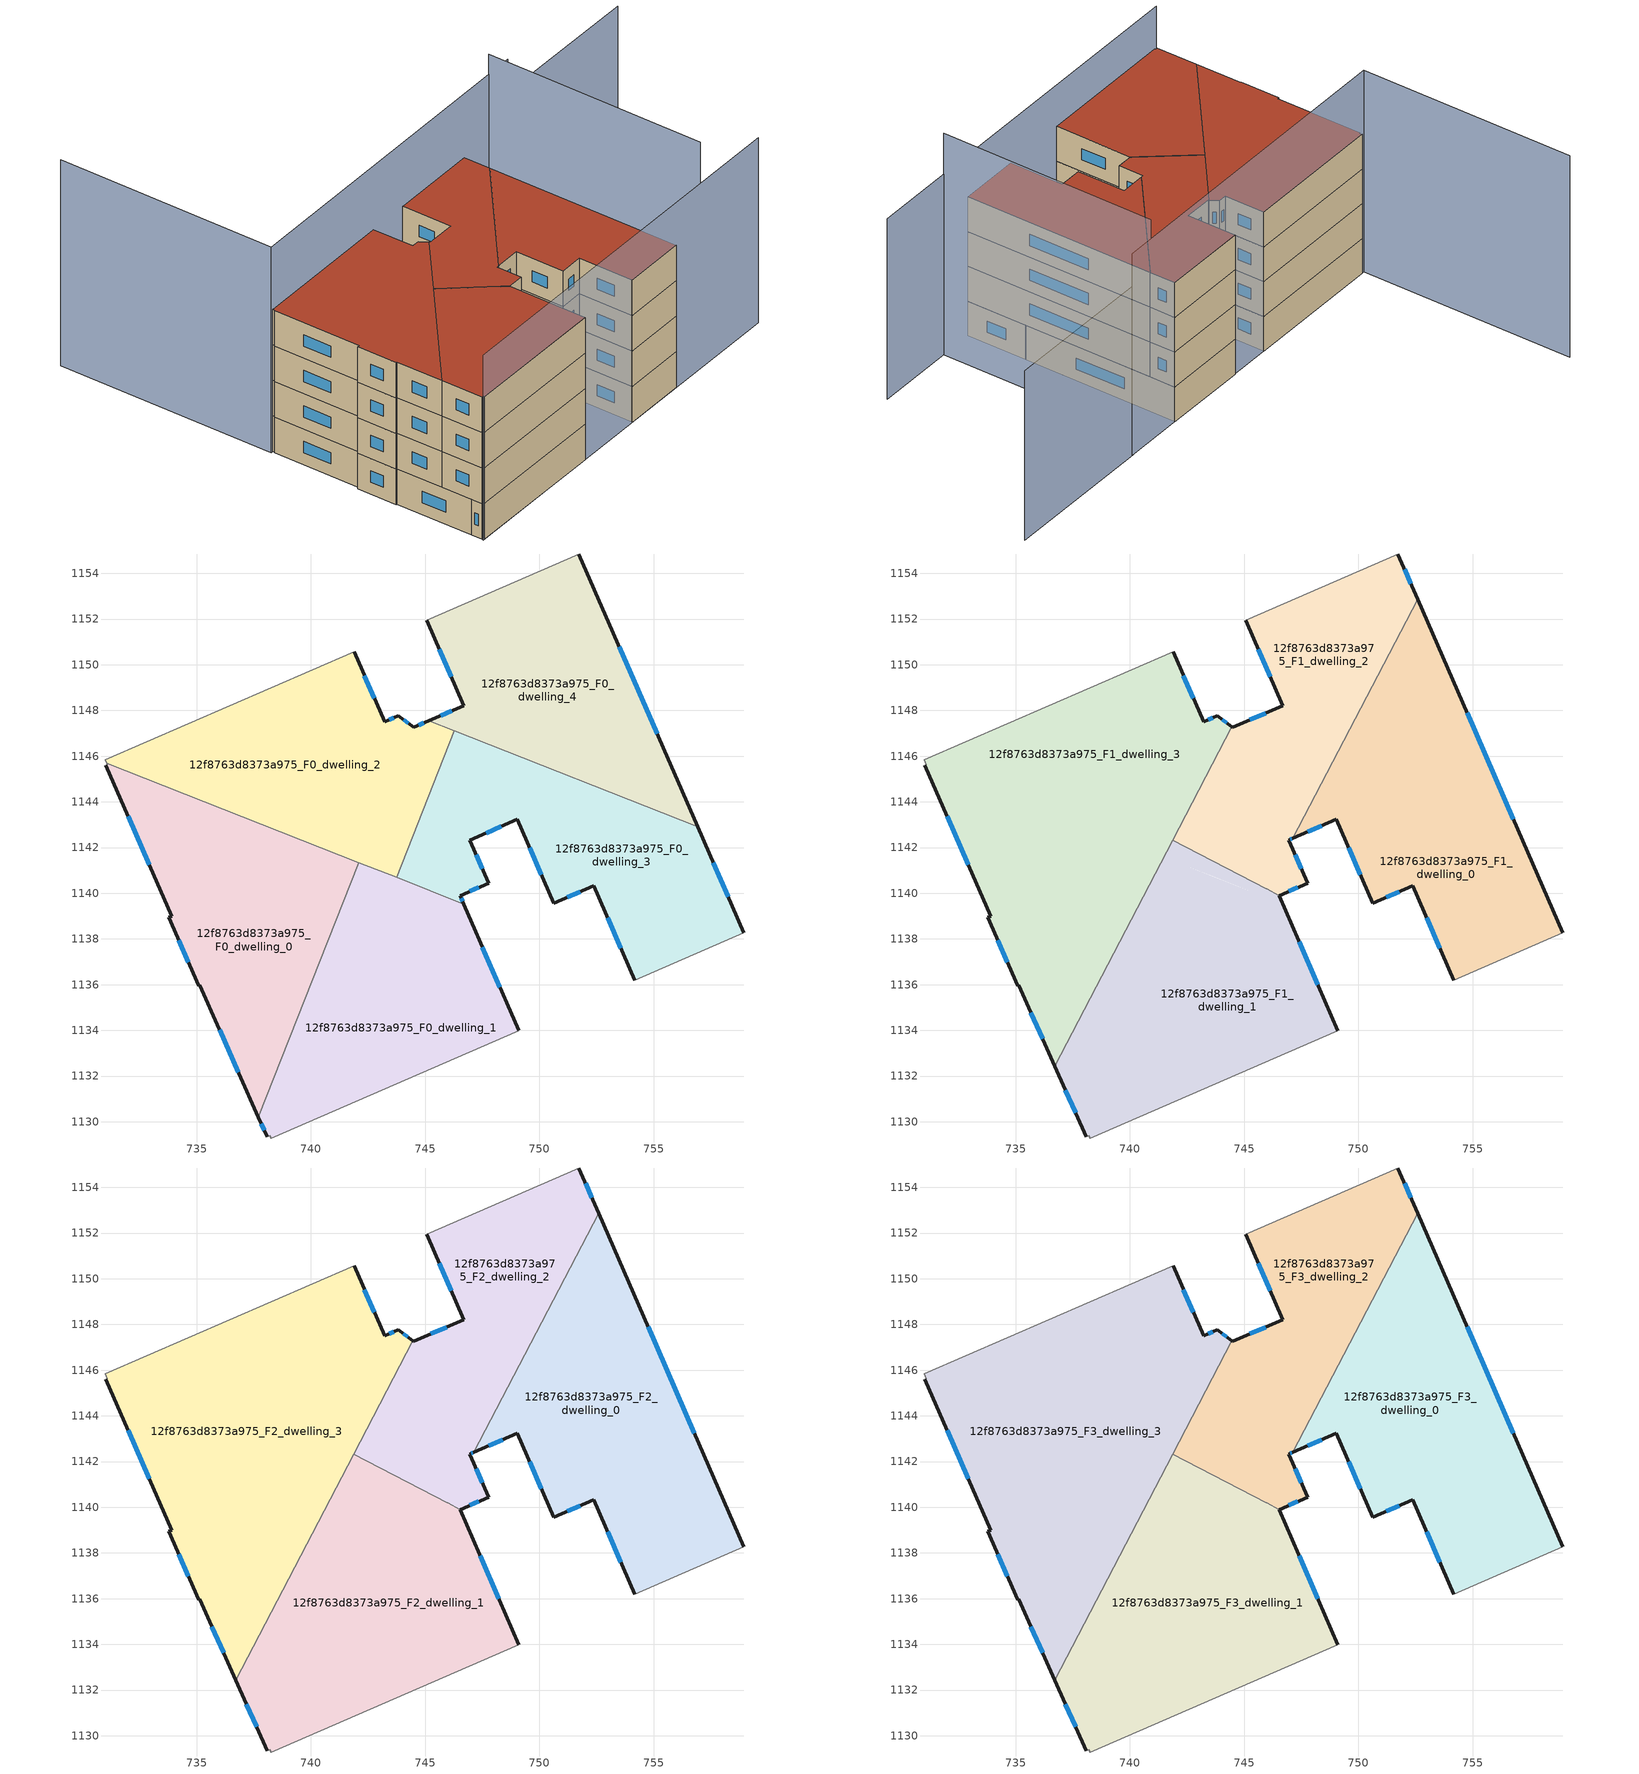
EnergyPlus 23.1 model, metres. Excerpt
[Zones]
12f8763d8373a975_F0_dwelling_0
 floor ground (EU_floor_Construction): 742.09,1141.34 737.7,1130.2 735.13,1135.98 735.08,1135.96 733.77,1138.96 733.91,1139 731.02,1145.61 731.08,1145.63 731.06,1145.69 z0
 wall outside (EU_wall_Construction): 731.02,1145.61 733.91,1139 733.77,1138.96 735.08,1135.96 735.13,1135.98 737.7,1130.2 z0:3
 wall adiabatic (EU_wall_Construction): 731.06,1145.69 731.08,1145.63 731.02,1145.61 z0:3
 wall to 12f8763d8373a975_F0_dwelling_1 (EU_wall_Construction): 737.7,1130.2 742.09,1141.34 z0:3
 wall to 12f8763d8373a975_F0_dwelling_2 (EU_wall_Construction): 742.09,1141.34 731.06,1145.69 z0:3
 window (EU_Window_Construction): 734.22,1137.94 734.63,1136.98 / 732.01,1143.36 732.93,1141.25 / 736.01,1134.02 736.83,1132.17 z1.02:1.98
12f8763d8373a975_F0_dwelling_1
 floor ground (EU_floor_Construction): 746.69,1139.53 749.09,1134 749.09,1133.98 738.27,1129.29 738.2,1129.38 738.08,1129.34 737.7,1130.2 742.09,1141.34 z0
 wall outside (EU_wall_Construction): 737.7,1130.2 738.08,1129.34 / 749.09,1134 746.69,1139.53 z0:3
 wall adiabatic (EU_wall_Construction): 738.08,1129.34 738.2,1129.38 738.27,1129.29 749.09,1133.98 749.09,1134 z0:3
 wall to 12f8763d8373a975_F0_dwelling_3 (EU_wall_Construction): 746.69,1139.53 743.74,1140.69 z0:3
 wall to 12f8763d8373a975_F0_dwelling_2 (EU_wall_Construction): 743.74,1140.69 742.09,1141.34 z0:3
 window (EU_Window_Construction): 737.83,1129.91 737.95,1129.64 / 748.27,1135.88 747.51,1137.65 z1.02:1.98
12f8763d8373a975_F0_dwelling_2
 floor ground (EU_floor_Construction): 745.16,1147.55 746.28,1147.11 743.74,1140.69 731.06,1145.69 730.99,1145.84 741.89,1150.57 743.22,1147.5 743.82,1147.76 744.49,1147.26 z0
 wall outside (EU_wall_Construction): 745.16,1147.55 744.49,1147.26 743.82,1147.76 743.22,1147.5 741.89,1150.57 z0:3
 wall adiabatic (EU_wall_Construction): 741.89,1150.57 730.99,1145.84 731.06,1145.69 z0:3
 wall to 12f8763d8373a975_F0_dwelling_3 (EU_wall_Construction): 743.74,1140.69 746.28,1147.11 z0:3
 wall to 12f8763d8373a975_F0_dwelling_4 (EU_wall_Construction): 746.28,1147.11 745.16,1147.55 z0:3
 window (EU_Window_Construction): 742.77,1148.54 742.34,1149.52 / 743.62,1147.67 743.42,1147.59 / 744.27,1147.43 744.05,1147.59 / 744.94,1147.45 744.72,1147.36 z1.02:1.98
12f8763d8373a975_F0_dwelling_3
 floor ground (EU_floor_Construction): 756.92,1142.92 758.95,1138.26 754.17,1136.19 752.37,1140.33 750.63,1139.57 749.03,1143.23 746.96,1142.33 747.77,1140.44 746.53,1139.9 746.69,1139.53 743.74,1140.69 746.28,1147.11 z0
 wall outside (EU_wall_Construction): 746.69,1139.53 746.53,1139.9 747.77,1140.44 746.96,1142.33 749.03,1143.23 750.63,1139.57 752.37,1140.33 754.17,1136.19 / 758.95,1138.26 756.92,1142.92 z0:3
 wall adiabatic (EU_wall_Construction): 754.17,1136.19 758.95,1138.26 z0:3
 wall to 12f8763d8373a975_F0_dwelling_4 (EU_wall_Construction): 756.92,1142.92 746.28,1147.11 z0:3
 window (EU_Window_Construction): 747.66,1142.63 748.33,1142.92 / 747.49,1141.08 747.23,1141.68 / 746.95,1140.08 747.35,1140.26 / 746.64,1139.65 746.59,1139.77 / 758.26,1139.85 757.61,1141.33 / 752.99,1138.92 753.56,1137.6 / 751.22,1139.83 751.78,1140.07 / 749.57,1141.99 750.08,1140.82 z1.02:1.98
12f8763d8373a975_F0_dwelling_4
 floor ground (EU_floor_Construction): 751.73,1154.85 756.92,1142.92 745.16,1147.55 746.69,1148.21 745.06,1151.95 z0
 wall outside (EU_wall_Construction): 756.92,1142.92 751.73,1154.85 / 745.06,1151.95 746.69,1148.21 745.16,1147.55 z0:3
 wall adiabatic (EU_wall_Construction): 751.73,1154.85 745.06,1151.95 z0:3
 window (EU_Window_Construction): 755.16,1146.98 753.5,1150.79 / 746.17,1147.99 745.68,1147.78 / 745.61,1150.68 746.13,1149.48 z1.02:1.98
12f8763d8373a975_F1_dwelling_0
 floor to 12f8763d8373a975_F0_dwelling_3 (EU_floor_Construction): 756.92,1142.92 758.95,1138.26 754.17,1136.19 752.37,1140.33 750.63,1139.57 749.03,1143.23 747.13,1142.4 749.02,1146.03 z3
 floor to 12f8763d8373a975_F0_dwelling_4 (EU_floor_Construction): 752.59,1152.88 756.92,1142.92 749.02,1146.03 z3
 wall outside (EU_wall_Construction): 747.13,1142.4 749.03,1143.23 750.63,1139.57 752.37,1140.33 754.17,1136.19 / 758.95,1138.26 752.59,1152.88 z3:6
 wall adiabatic (EU_wall_Construction): 754.17,1136.19 758.95,1138.26 z3:6
 wall to 12f8763d8373a975_F1_dwelling_2 (EU_wall_Construction): 752.59,1152.88 747.13,1142.4 z3:6
 window (EU_Window_Construction): 749.57,1141.99 750.08,1140.82 / 747.78,1142.68 748.39,1142.95 / 756.78,1143.24 754.75,1147.9 / 752.99,1138.92 753.56,1137.6 / 751.22,1139.83 751.78,1140.07 z4.02:4.98
12f8763d8373a975_F1_dwelling_1
 floor to 12f8763d8373a975_F0_dwelling_0 (EU_floor_Construction): 742.09,1141.34 737.7,1130.2 736.71,1132.43 741.48,1141.58 z3
 floor to 12f8763d8373a975_F0_dwelling_1 (EU_floor_Construction): 742.09,1141.34 738.14,1129.5 737.7,1130.2 z3; 746.69,1139.53 749.09,1134 749.09,1133.98 738.27,1129.29 738.2,1129.38 738.14,1129.5 742.09,1141.34 z3; 737.7,1130.2 738.14,1129.5 738.08,1129.34 z3
 floor to 12f8763d8373a975_F0_dwelling_3 (EU_floor_Construction): 746.53,1139.89 746.69,1139.53 743.74,1140.69 745.98,1140.19 z3; 745.97,1140.19 743.74,1140.69 743.96,1141.24 z3
 floor to 12f8763d8373a975_F0_dwelling_2 (EU_floor_Construction): 743.96,1141.24 743.74,1140.69 741.48,1141.58 741.87,1142.33 z3
 wall outside (EU_wall_Construction): 749.09,1133.98 746.53,1139.89 / 736.71,1132.43 738.08,1129.34 z3:6
 wall adiabatic (EU_wall_Construction): 738.08,1129.34 738.2,1129.38 738.27,1129.29 749.09,1133.98 z3:6
 wall to 12f8763d8373a975_F1_dwelling_3 (EU_wall_Construction): 741.87,1142.33 736.71,1132.43 z3:6
 wall to 12f8763d8373a975_F1_dwelling_2 (EU_wall_Construction): 745.97,1140.19 741.87,1142.33 / 746.53,1139.9 745.98,1140.19 z3:6
 window (EU_Window_Construction): 748.22,1135.99 747.4,1137.88 / 737.18,1131.38 737.62,1130.39 z4.02:4.98
12f8763d8373a975_F1_dwelling_2
 floor to 12f8763d8373a975_F0_dwelling_3 (EU_floor_Construction): 749.02,1146.03 747.13,1142.4 746.96,1142.33 747.77,1140.44 746.53,1139.9 743.96,1141.24 746.28,1147.11 z3
 floor to 12f8763d8373a975_F0_dwelling_4 (EU_floor_Construction): 751.73,1154.85 752.59,1152.88 749.02,1146.03 745.16,1147.55 746.69,1148.21 745.06,1151.95 z3
 floor to 12f8763d8373a975_F0_dwelling_2 (EU_floor_Construction): 746.28,1147.11 743.96,1141.24 741.87,1142.33 744.45,1147.29 744.49,1147.26 745.16,1147.55 z3
 wall outside (EU_wall_Construction): 745.06,1151.95 746.69,1148.21 744.49,1147.26 744.45,1147.29 / 752.59,1152.88 751.73,1154.85 / 746.53,1139.9 747.77,1140.44 746.96,1142.33 747.13,1142.4 z3:6
 wall adiabatic (EU_wall_Construction): 751.73,1154.85 745.06,1151.95 z3:6
 wall to 12f8763d8373a975_F1_dwelling_3 (EU_wall_Construction): 744.45,1147.29 741.87,1142.33 z3:6
 window (EU_Window_Construction): 745.94,1147.89 745.24,1147.58 / 745.61,1150.68 746.13,1149.48 / 752.3,1153.55 752.02,1154.18 / 747.02,1142.35 747.07,1142.38 / 747.49,1141.08 747.23,1141.68 / 746.95,1140.08 747.35,1140.26 z4.02:4.98
12f8763d8373a975_F1_dwelling_3
 floor to 12f8763d8373a975_F0_dwelling_0 (EU_floor_Construction): 741.48,1141.58 736.71,1132.43 735.13,1135.98 735.08,1135.96 733.77,1138.96 733.91,1139 731.02,1145.61 731.08,1145.63 731.06,1145.69 z3
 floor to 12f8763d8373a975_F0_dwelling_2 (EU_floor_Construction): 741.89,1150.57 743.22,1147.5 743.82,1147.76 744.45,1147.29 741.48,1141.58 731.06,1145.69 730.99,1145.84 z3
 wall outside (EU_wall_Construction): 731.02,1145.61 733.91,1139 733.77,1138.96 735.08,1135.96 735.13,1135.98 736.71,1132.43 / 744.45,1147.29 743.82,1147.76 743.22,1147.5 741.89,1150.57 z3:6
 wall adiabatic (EU_wall_Construction): 741.89,1150.57 730.99,1145.84 731.08,1145.63 731.02,1145.61 z3:6
 window (EU_Window_Construction): 732.01,1143.36 732.93,1141.25 / 742.77,1148.54 742.34,1149.52 / 743.62,1147.67 743.42,1147.59 / 744.24,1147.45 744.04,1147.6 / 735.67,1134.77 736.17,1133.64 / 734.22,1137.94 734.63,1136.98 z4.02:4.98
12f8763d8373a975_F2_dwelling_0
 floor to 12f8763d8373a975_F1_dwelling_0 (EU_floor_Construction): 752.59,1152.88 758.95,1138.26 754.17,1136.19 752.37,1140.33 750.63,1139.57 749.03,1143.23 747.13,1142.4 z6
 wall outside (EU_wall_Construction): 747.13,1142.4 749.03,1143.23 750.63,1139.57 752.37,1140.33 754.17,1136.19 / 758.95,1138.26 752.59,1152.88 z6:9
 wall adiabatic (EU_wall_Construction): 754.17,1136.19 758.95,1138.26 z6:9
 wall to 12f8763d8373a975_F2_dwelling_2 (EU_wall_Construction): 752.59,1152.88 747.13,1142.4 z6:9
 window (EU_Window_Construction): 749.57,1141.99 750.08,1140.82 / 747.78,1142.68 748.39,1142.95 / 756.78,1143.24 754.75,1147.9 / 752.99,1138.92 753.56,1137.6 / 751.22,1139.83 751.78,1140.07 z7.02:7.98
12f8763d8373a975_F2_dwelling_1
 floor to 12f8763d8373a975_F1_dwelling_1 (EU_floor_Construction): 746.53,1139.9 749.09,1133.98 738.27,1129.29 738.2,1129.38 738.08,1129.34 736.71,1132.43 741.87,1142.33 z6
 wall outside (EU_wall_Construction): 749.09,1133.98 746.53,1139.89 / 736.71,1132.43 738.08,1129.34 z6:9
 wall adiabatic (EU_wall_Construction): 738.08,1129.34 738.2,1129.38 738.27,1129.29 749.09,1133.98 z6:9
 wall to 12f8763d8373a975_F2_dwelling_3 (EU_wall_Construction): 741.87,1142.33 736.71,1132.43 z6:9
 wall to 12f8763d8373a975_F2_dwelling_2 (EU_wall_Construction): 745.97,1140.19 741.87,1142.33 / 746.53,1139.9 745.98,1140.19 z6:9
 window (EU_Window_Construction): 748.22,1135.99 747.4,1137.88 / 737.18,1131.38 737.62,1130.39 z7.02:7.98
12f8763d8373a975_F2_dwelling_2
 floor to 12f8763d8373a975_F1_dwelling_2 (EU_floor_Construction): 751.73,1154.85 752.59,1152.88 747.13,1142.4 746.96,1142.33 747.77,1140.44 746.53,1139.9 741.87,1142.33 744.45,1147.29 744.49,1147.26 746.69,1148.21 745.06,1151.95 z6
 wall outside (EU_wall_Construction): 745.06,1151.95 746.69,1148.21 744.49,1147.26 744.45,1147.29 / 752.59,1152.88 751.73,1154.85 / 746.53,1139.9 747.77,1140.44 746.96,1142.33 747.13,1142.4 z6:9
 wall adiabatic (EU_wall_Construction): 751.73,1154.85 745.06,1151.95 z6:9
 wall to 12f8763d8373a975_F2_dwelling_3 (EU_wall_Construction): 744.45,1147.29 741.87,1142.33 z6:9
 window (EU_Window_Construction): 745.94,1147.89 745.24,1147.58 / 745.61,1150.68 746.13,1149.48 / 752.3,1153.55 752.02,1154.18 / 747.02,1142.35 747.07,1142.38 / 747.49,1141.08 747.23,1141.68 / 746.95,1140.08 747.35,1140.26 z7.02:7.98
12f8763d8373a975_F2_dwelling_3
 floor to 12f8763d8373a975_F1_dwelling_3 (EU_floor_Construction): 741.89,1150.57 743.22,1147.5 743.82,1147.76 744.45,1147.29 736.71,1132.43 735.13,1135.98 735.08,1135.96 733.77,1138.96 733.91,1139 731.02,1145.61 731.08,1145.63 730.99,1145.84 z6
 wall outside (EU_wall_Construction): 731.02,1145.61 733.91,1139 733.77,1138.96 735.08,1135.96 735.13,1135.98 736.71,1132.43 / 744.45,1147.29 743.82,1147.76 743.22,1147.5 741.89,1150.57 z6:9
 wall adiabatic (EU_wall_Construction): 741.89,1150.57 730.99,1145.84 731.08,1145.63 731.02,1145.61 z6:9
 window (EU_Window_Construction): 732.01,1143.36 732.93,1141.25 / 742.77,1148.54 742.34,1149.52 / 743.62,1147.67 743.42,1147.59 / 744.24,1147.45 744.04,1147.6 / 735.67,1134.77 736.17,1133.64 / 734.22,1137.94 734.63,1136.98 z7.02:7.98
12f8763d8373a975_F3_dwelling_0
 floor to 12f8763d8373a975_F2_dwelling_0 (EU_floor_Construction): 752.59,1152.88 758.95,1138.26 754.17,1136.19 752.37,1140.33 750.63,1139.57 749.03,1143.23 747.13,1142.4 z9
 wall outside (EU_wall_Construction): 747.13,1142.4 749.03,1143.23 750.63,1139.57 752.37,1140.33 754.17,1136.19 / 758.95,1138.26 752.59,1152.88 z9:12
 wall adiabatic (EU_wall_Construction): 754.17,1136.19 758.95,1138.26 z9:12
 wall to 12f8763d8373a975_F3_dwelling_2 (EU_wall_Construction): 752.59,1152.88 747.13,1142.4 z9:12
 window (EU_Window_Construction): 749.57,1141.99 750.08,1140.82 / 747.78,1142.68 748.39,1142.95 / 756.78,1143.24 754.75,1147.9 / 752.99,1138.92 753.56,1137.6 / 751.22,1139.83 751.78,1140.07 z10.02:10.98
 roof outside (EU_roof_Construction): 758.95,1138.26 752.59,1152.88 747.13,1142.4 749.03,1143.23 750.63,1139.57 752.37,1140.33 754.17,1136.19 z12
12f8763d8373a975_F3_dwelling_1
 floor to 12f8763d8373a975_F2_dwelling_1 (EU_floor_Construction): 746.53,1139.9 749.09,1133.98 738.27,1129.29 738.2,1129.38 738.08,1129.34 736.71,1132.43 741.87,1142.33 z9
 wall outside (EU_wall_Construction): 749.09,1133.98 746.53,1139.89 / 736.71,1132.43 738.08,1129.34 z9:12
 wall adiabatic (EU_wall_Construction): 738.08,1129.34 738.2,1129.38 738.27,1129.29 749.09,1133.98 z9:12
 wall to 12f8763d8373a975_F3_dwelling_3 (EU_wall_Construction): 741.87,1142.33 736.71,1132.43 z9:12
 wall to 12f8763d8373a975_F3_dwelling_2 (EU_wall_Construction): 745.97,1140.19 741.87,1142.33 / 746.53,1139.9 745.98,1140.19 z9:12
 window (EU_Window_Construction): 748.22,1135.99 747.4,1137.88 / 737.18,1131.38 737.62,1130.39 z10.02:10.98
 roof outside (EU_roof_Construction): 749.09,1133.98 746.53,1139.89 745.98,1140.19 741.87,1142.33 736.71,1132.43 738.08,1129.34 738.2,1129.38 738.27,1129.29 z12
12f8763d8373a975_F3_dwelling_2
 floor to 12f8763d8373a975_F2_dwelling_2 (EU_floor_Construction): 751.73,1154.85 752.59,1152.88 747.13,1142.4 746.96,1142.33 747.77,1140.44 746.53,1139.9 741.87,1142.33 744.45,1147.29 744.49,1147.26 746.69,1148.21 745.06,1151.95 z9
 wall outside (EU_wall_Construction): 745.06,1151.95 746.69,1148.21 744.49,1147.26 744.45,1147.29 / 752.59,1152.88 751.73,1154.85 / 746.53,1139.9 747.77,1140.44 746.96,1142.33 747.13,1142.4 z9:12
 wall adiabatic (EU_wall_Construction): 751.73,1154.85 745.06,1151.95 z9:12
 wall to 12f8763d8373a975_F3_dwelling_3 (EU_wall_Construction): 744.45,1147.29 741.87,1142.33 z9:12
 window (EU_Window_Construction): 745.94,1147.89 745.24,1147.58 / 745.61,1150.68 746.13,1149.48 / 752.3,1153.55 752.02,1154.18 / 747.02,1142.35 747.07,1142.38 / 747.49,1141.08 747.23,1141.68 / 746.95,1140.08 747.35,1140.26 z10.02:10.98
 roof outside (EU_roof_Construction): 747.77,1140.44 746.96,1142.33 747.13,1142.4 752.59,1152.88 751.73,1154.85 745.06,1151.95 746.69,1148.21 744.49,1147.26 744.45,1147.29 741.87,1142.33 746.53,1139.9 z12
12f8763d8373a975_F3_dwelling_3
 floor to 12f8763d8373a975_F2_dwelling_3 (EU_floor_Construction): 741.89,1150.57 743.22,1147.5 743.82,1147.76 744.45,1147.29 736.71,1132.43 735.13,1135.98 735.08,1135.96 733.77,1138.96 733.91,1139 731.02,1145.61 731.08,1145.63 730.99,1145.84 z9
 wall outside (EU_wall_Construction): 731.02,1145.61 733.91,1139 733.77,1138.96 735.08,1135.96 735.13,1135.98 736.71,1132.43 / 744.45,1147.29 743.82,1147.76 743.22,1147.5 741.89,1150.57 z9:12
 wall adiabatic (EU_wall_Construction): 741.89,1150.57 730.99,1145.84 731.08,1145.63 731.02,1145.61 z9:12
 window (EU_Window_Construction): 732.01,1143.36 732.93,1141.25 / 742.77,1148.54 742.34,1149.52 / 743.62,1147.67 743.42,1147.59 / 744.24,1147.45 744.04,1147.6 / 735.67,1134.77 736.17,1133.64 / 734.22,1137.94 734.63,1136.98 z10.02:10.98
 roof outside (EU_roof_Construction): 736.71,1132.43 744.45,1147.29 743.82,1147.76 743.22,1147.5 741.89,1150.57 730.99,1145.84 731.08,1145.63 731.02,1145.61 733.91,1139 733.77,1138.96 735.08,1135.96 735.13,1135.98 z12
shading: 738.1,1129.22 767.82,1142.11 z0:15.6; 761.57,1139.4 754.36,1156 z0:19.1; 756.41,1156.88 730.8,1145.74 / 730.8,1145.74 723.63,1162.22 z0:17.4; 768.29,1161.98 756.32,1156.85 z0:14.6
[Building]
EU S2 Campaign: North Axis=0; Terrain=City; Solar Distribution=FullExterior
[Site:Location]
Vienna: Latitude=48; Longitude=16.5; Time Zone=1; Elevation=183
[SizingPeriod:WeatherFileDays]
AnnualSizingPeriod: Begin Month=1; Begin Day of Month=1; End Month=12; End Day of Month=31; Day of Week for Start Day=Monday; Use Weather File Daylight Saving Period=No; Use Weather File Rain and Snow Indicators=No
[MATERIAL]
EU_InternalMass_Material: Roughness=MediumRough; Thickness=0.1; Conductivity=1; Density=1800; Specific Heat=900; Thermal Absorptance=0.9; Solar Absorptance=0.7; Visible Absorptance=0.7
[MATERIAL:NOMASS] Roughness=MediumRough; Thermal Absorptance=0.9; Solar Absorptance=0.7; Visible Absorptance=0.7
Name | Thermal Resistance
EU_wall_NoMass | 0.942466
EU_roof_NoMass | 0.551687
EU_floor_NoMass | 0.66527
[WINDOWMATERIAL:SIMPLEGLAZINGSYSTEM]
EU_Window_SimpleGlazing: UFactor=2.03367; Solar Heat Gain Coefficient=0.65; Visible Transmittance=0.65
[CONSTRUCTION]
EU_wall_Construction: EU_wall_NoMass
EU_roof_Construction: EU_roof_NoMass
EU_floor_Construction: EU_floor_NoMass
EU_Window_Construction: EU_Window_SimpleGlazing
EU_InternalMass_Construction: EU_InternalMass_Material
[ZONE] Type=1; Multiplier=1; Ceiling Height=autocalculate; Floor Area=autocalculate; Part of Total Floor Area=Yes
Name | Volume
12f8763d8373a975_F0_dwelling_0 | 216.141
12f8763d8373a975_F1_dwelling_0 | 257.883
12f8763d8373a975_F2_dwelling_0; 12f8763d8373a975_F3_dwelling_0 | 257.896
12f8763d8373a975_F0_dwelling_1 | 216.147
12f8763d8373a975_F1_dwelling_1 | 266.579
12f8763d8373a975_F2_dwelling_1; 12f8763d8373a975_F3_dwelling_1 | 266.615
12f8763d8373a975_F0_dwelling_2 | 220.384
12f8763d8373a975_F1_dwelling_2 | 204.614
12f8763d8373a975_F2_dwelling_2; 12f8763d8373a975_F3_dwelling_2 | 204.619
12f8763d8373a975_F0_dwelling_3 | 220.394
12f8763d8373a975_F1_dwelling_3 | 352.572
12f8763d8373a975_F2_dwelling_3; 12f8763d8373a975_F3_dwelling_3 | 352.578
12f8763d8373a975_F0_dwelling_4 | 208.628
[INTERNALMASS] Construction=EU_InternalMass_Construction
Name | Zone or ZoneList | Surface Area
12f8763d8373a975_F0_dwelling_0_EU_InternalMass | 12f8763d8373a975_F0_dwelling_0 | 72.0476
12f8763d8373a975_F0_dwelling_1_EU_InternalMass | 12f8763d8373a975_F0_dwelling_1 | 72.049
12f8763d8373a975_F0_dwelling_2_EU_InternalMass | 12f8763d8373a975_F0_dwelling_2 | 73.4647
12f8763d8373a975_F0_dwelling_3_EU_InternalMass | 12f8763d8373a975_F0_dwelling_3 | 73.4652
12f8763d8373a975_F0_dwelling_4_EU_InternalMass | 12f8763d8373a975_F0_dwelling_4 | 69.5426
12f8763d8373a975_F1_dwelling_0_EU_InternalMass | 12f8763d8373a975_F1_dwelling_0 | 85.965
12f8763d8373a975_F1_dwelling_1_EU_InternalMass | 12f8763d8373a975_F1_dwelling_1 | 88.8705
12f8763d8373a975_F1_dwelling_2_EU_InternalMass | 12f8763d8373a975_F1_dwelling_2 | 68.209
12f8763d8373a975_F1_dwelling_3_EU_InternalMass | 12f8763d8373a975_F1_dwelling_3 | 117.526
12f8763d8373a975_F2_dwelling_0_EU_InternalMass | 12f8763d8373a975_F2_dwelling_0 | 85.965
12f8763d8373a975_F2_dwelling_1_EU_InternalMass | 12f8763d8373a975_F2_dwelling_1 | 88.8705
12f8763d8373a975_F2_dwelling_2_EU_InternalMass | 12f8763d8373a975_F2_dwelling_2 | 68.209
12f8763d8373a975_F2_dwelling_3_EU_InternalMass | 12f8763d8373a975_F2_dwelling_3 | 117.526
12f8763d8373a975_F3_dwelling_0_EU_InternalMass | 12f8763d8373a975_F3_dwelling_0 | 85.965
12f8763d8373a975_F3_dwelling_1_EU_InternalMass | 12f8763d8373a975_F3_dwelling_1 | 88.8705
12f8763d8373a975_F3_dwelling_2_EU_InternalMass | 12f8763d8373a975_F3_dwelling_2 | 68.209
12f8763d8373a975_F3_dwelling_3_EU_InternalMass | 12f8763d8373a975_F3_dwelling_3 | 117.526
[OTHEREQUIPMENT] Fuel Type=Electricity; Design Level Calculation Method=Watts/Area; Power per Zone Floor Area=1; Fraction Latent=0; Fraction Radiant=0; Fraction Lost=0; Carbon Dioxide Generation Rate=0; EndUse Subcategory=EU_Step8_InternalGains
Name | Zone or ZoneList or Space or SpaceList | Schedule
EU_Step8_InternalGain_12f8763d8373a975_F0_dwelling_0_f000 | 12f8763d8373a975_F0_dwelling_0 | EU_Step8_GainSchedule_12f8763d8373a975_F0_dwelling_0_f000
EU_Step8_InternalGain_12f8763d8373a975_F0_dwelling_1_f000 | 12f8763d8373a975_F0_dwelling_1 | EU_Step8_GainSchedule_12f8763d8373a975_F0_dwelling_1_f000
EU_Step8_InternalGain_12f8763d8373a975_F0_dwelling_2_f000 | 12f8763d8373a975_F0_dwelling_2 | EU_Step8_GainSchedule_12f8763d8373a975_F0_dwelling_2_f000
EU_Step8_InternalGain_12f8763d8373a975_F0_dwelling_3_f000 | 12f8763d8373a975_F0_dwelling_3 | EU_Step8_GainSchedule_12f8763d8373a975_F0_dwelling_3_f000
EU_Step8_InternalGain_12f8763d8373a975_F0_dwelling_4_f000 | 12f8763d8373a975_F0_dwelling_4 | EU_Step8_GainSchedule_12f8763d8373a975_F0_dwelling_4_f000
EU_Step8_InternalGain_12f8763d8373a975_F1_dwelling_0_f000 | 12f8763d8373a975_F1_dwelling_0 | EU_Step8_GainSchedule_12f8763d8373a975_F1_dwelling_0_f000
EU_Step8_InternalGain_12f8763d8373a975_F1_dwelling_1_f000 | 12f8763d8373a975_F1_dwelling_1 | EU_Step8_GainSchedule_12f8763d8373a975_F1_dwelling_1_f000
EU_Step8_InternalGain_12f8763d8373a975_F1_dwelling_2_f000 | 12f8763d8373a975_F1_dwelling_2 | EU_Step8_GainSchedule_12f8763d8373a975_F1_dwelling_2_f000
EU_Step8_InternalGain_12f8763d8373a975_F1_dwelling_3_f000 | 12f8763d8373a975_F1_dwelling_3 | EU_Step8_GainSchedule_12f8763d8373a975_F1_dwelling_3_f000
EU_Step8_InternalGain_12f8763d8373a975_F2_dwelling_0_f000 | 12f8763d8373a975_F2_dwelling_0 | EU_Step8_GainSchedule_12f8763d8373a975_F2_dwelling_0_f000
EU_Step8_InternalGain_12f8763d8373a975_F2_dwelling_1_f000 | 12f8763d8373a975_F2_dwelling_1 | EU_Step8_GainSchedule_12f8763d8373a975_F2_dwelling_1_f000
EU_Step8_InternalGain_12f8763d8373a975_F2_dwelling_2_f000 | 12f8763d8373a975_F2_dwelling_2 | EU_Step8_GainSchedule_12f8763d8373a975_F2_dwelling_2_f000
EU_Step8_InternalGain_12f8763d8373a975_F2_dwelling_3_f000 | 12f8763d8373a975_F2_dwelling_3 | EU_Step8_GainSchedule_12f8763d8373a975_F2_dwelling_3_f000
EU_Step8_InternalGain_12f8763d8373a975_F3_dwelling_0_f000 | 12f8763d8373a975_F3_dwelling_0 | EU_Step8_GainSchedule_12f8763d8373a975_F3_dwelling_0_f000
EU_Step8_InternalGain_12f8763d8373a975_F3_dwelling_1_f000 | 12f8763d8373a975_F3_dwelling_1 | EU_Step8_GainSchedule_12f8763d8373a975_F3_dwelling_1_f000
EU_Step8_InternalGain_12f8763d8373a975_F3_dwelling_2_f000 | 12f8763d8373a975_F3_dwelling_2 | EU_Step8_GainSchedule_12f8763d8373a975_F3_dwelling_2_f000
EU_Step8_InternalGain_12f8763d8373a975_F3_dwelling_3_f000 | 12f8763d8373a975_F3_dwelling_3 | EU_Step8_GainSchedule_12f8763d8373a975_F3_dwelling_3_f000
[ZONEVENTILATION:DESIGNFLOWRATE] Schedule=EU_AlwaysOn; Design Flow Rate Calculation Method=AirChanges/Hour; Air Changes per Hour=0.530523; Ventilation Type=Natural; Fan Pressure Rise=0; Fan Total Efficiency=1; Constant Term Coefficient=1; Temperature Term Coefficient=0; Velocity Term Coefficient=0; Velocity Squared Term Coefficient=0; Minimum Indoor Temperature=-100; Maximum Indoor Temperature=100; Delta Temperature=-100; Minimum Outdoor Temperature=-100; Maximum Outdoor Temperature=100; Maximum Wind Speed=40
Name | Zone or ZoneList or Space or SpaceList
EU_ConstantAir_12f8763d8373a975_F0_dwelling_0 | 12f8763d8373a975_F0_dwelling_0
EU_ConstantAir_12f8763d8373a975_F0_dwelling_1 | 12f8763d8373a975_F0_dwelling_1
EU_ConstantAir_12f8763d8373a975_F0_dwelling_2 | 12f8763d8373a975_F0_dwelling_2
EU_ConstantAir_12f8763d8373a975_F0_dwelling_3 | 12f8763d8373a975_F0_dwelling_3
EU_ConstantAir_12f8763d8373a975_F0_dwelling_4 | 12f8763d8373a975_F0_dwelling_4
EU_ConstantAir_12f8763d8373a975_F1_dwelling_0 | 12f8763d8373a975_F1_dwelling_0
EU_ConstantAir_12f8763d8373a975_F1_dwelling_1 | 12f8763d8373a975_F1_dwelling_1
EU_ConstantAir_12f8763d8373a975_F1_dwelling_2 | 12f8763d8373a975_F1_dwelling_2
EU_ConstantAir_12f8763d8373a975_F1_dwelling_3 | 12f8763d8373a975_F1_dwelling_3
EU_ConstantAir_12f8763d8373a975_F2_dwelling_0 | 12f8763d8373a975_F2_dwelling_0
EU_ConstantAir_12f8763d8373a975_F2_dwelling_1 | 12f8763d8373a975_F2_dwelling_1
EU_ConstantAir_12f8763d8373a975_F2_dwelling_2 | 12f8763d8373a975_F2_dwelling_2
EU_ConstantAir_12f8763d8373a975_F2_dwelling_3 | 12f8763d8373a975_F2_dwelling_3
EU_ConstantAir_12f8763d8373a975_F3_dwelling_0 | 12f8763d8373a975_F3_dwelling_0
EU_ConstantAir_12f8763d8373a975_F3_dwelling_1 | 12f8763d8373a975_F3_dwelling_1
EU_ConstantAir_12f8763d8373a975_F3_dwelling_2 | 12f8763d8373a975_F3_dwelling_2
EU_ConstantAir_12f8763d8373a975_F3_dwelling_3 | 12f8763d8373a975_F3_dwelling_3
[HVACTEMPLATE:THERMOSTAT] Constant Heating Setpoint=20; Constant Cooling Setpoint=50
EU_HeatOnly_12f8763d8373a975_F0_dwelling_0; EU_HeatOnly_12f8763d8373a975_F0_dwelling_1; EU_HeatOnly_12f8763d8373a975_F0_dwelling_2; EU_HeatOnly_12f8763d8373a975_F0_dwelling_3; EU_HeatOnly_12f8763d8373a975_F0_dwelling_4; EU_HeatOnly_12f8763d8373a975_F1_dwelling_0; EU_HeatOnly_12f8763d8373a975_F1_dwelling_1; EU_HeatOnly_12f8763d8373a975_F1_dwelling_2; EU_HeatOnly_12f8763d8373a975_F1_dwelling_3; EU_HeatOnly_12f8763d8373a975_F2_dwelling_0; EU_HeatOnly_12f8763d8373a975_F2_dwelling_1; EU_HeatOnly_12f8763d8373a975_F2_dwelling_2; EU_HeatOnly_12f8763d8373a975_F2_dwelling_3; EU_HeatOnly_12f8763d8373a975_F3_dwelling_0; EU_HeatOnly_12f8763d8373a975_F3_dwelling_1; EU_HeatOnly_12f8763d8373a975_F3_dwelling_2; EU_HeatOnly_12f8763d8373a975_F3_dwelling_3
[HVACTEMPLATE:ZONE:IDEALLOADSAIRSYSTEM] System Availability Schedule=EU_AlwaysOn; Maximum Heating Supply Air Temperature=50; Minimum Cooling Supply Air Temperature=13; Maximum Heating Supply Air Humidity Ratio=0.0156; Minimum Cooling Supply Air Humidity Ratio=0.0077; Heating Limit=NoLimit; Cooling Limit=NoLimit; Heating Availability Schedule=EU_AlwaysOn; Cooling Availability Schedule=EU_CoolingOff; Dehumidification Control Type=ConstantSensibleHeatRatio; Cooling Sensible Heat Ratio=0.7; Dehumidification Setpoint=60; Humidification Control Type=None; Humidification Setpoint=30; Outdoor Air Method=None; Outdoor Air Flow Rate per Person=0.00944; Outdoor Air Flow Rate per Zone Floor Area=0; Outdoor Air Flow Rate per Zone=0; Demand Controlled Ventilation Type=None; Outdoor Air Economizer Type=NoEconomizer; Heat Recovery Type=None; Sensible Heat Recovery Effectiveness=0.7; Latent Heat Recovery Effectiveness=0.65
Name | Template Thermostat
12f8763d8373a975_F0_dwelling_0 | EU_HeatOnly_12f8763d8373a975_F0_dwelling_0
12f8763d8373a975_F0_dwelling_1 | EU_HeatOnly_12f8763d8373a975_F0_dwelling_1
12f8763d8373a975_F0_dwelling_2 | EU_HeatOnly_12f8763d8373a975_F0_dwelling_2
12f8763d8373a975_F0_dwelling_3 | EU_HeatOnly_12f8763d8373a975_F0_dwelling_3
12f8763d8373a975_F0_dwelling_4 | EU_HeatOnly_12f8763d8373a975_F0_dwelling_4
12f8763d8373a975_F1_dwelling_0 | EU_HeatOnly_12f8763d8373a975_F1_dwelling_0
12f8763d8373a975_F1_dwelling_1 | EU_HeatOnly_12f8763d8373a975_F1_dwelling_1
12f8763d8373a975_F1_dwelling_2 | EU_HeatOnly_12f8763d8373a975_F1_dwelling_2
12f8763d8373a975_F1_dwelling_3 | EU_HeatOnly_12f8763d8373a975_F1_dwelling_3
12f8763d8373a975_F2_dwelling_0 | EU_HeatOnly_12f8763d8373a975_F2_dwelling_0
12f8763d8373a975_F2_dwelling_1 | EU_HeatOnly_12f8763d8373a975_F2_dwelling_1
12f8763d8373a975_F2_dwelling_2 | EU_HeatOnly_12f8763d8373a975_F2_dwelling_2
12f8763d8373a975_F2_dwelling_3 | EU_HeatOnly_12f8763d8373a975_F2_dwelling_3
12f8763d8373a975_F3_dwelling_0 | EU_HeatOnly_12f8763d8373a975_F3_dwelling_0
12f8763d8373a975_F3_dwelling_1 | EU_HeatOnly_12f8763d8373a975_F3_dwelling_1
12f8763d8373a975_F3_dwelling_2 | EU_HeatOnly_12f8763d8373a975_F3_dwelling_2
12f8763d8373a975_F3_dwelling_3 | EU_HeatOnly_12f8763d8373a975_F3_dwelling_3
[SIZING:ZONE] Zone Cooling Design Supply Air Temperature Input Method=SupplyAirTemperature; Zone Cooling Design Supply Air Temperature=13; Zone Heating Design Supply Air Temperature Input Method=SupplyAirTemperature; Zone Heating Design Supply Air Temperature=50; Zone Cooling Design Supply Air Humidity Ratio=0.008; Zone Heating Design Supply Air Humidity Ratio=0.008; Cooling Design Air Flow Method=DesignDay; Cooling Design Air Flow Rate=0; Cooling Minimum Air Flow per Zone Floor Area=0.000762; Cooling Minimum Air Flow=0; Cooling Minimum Air Flow Fraction=0.2; Heating Design Air Flow Method=DesignDay; Heating Design Air Flow Rate=0; Heating Maximum Air Flow per Zone Floor Area=0.002032; Heating Maximum Air Flow=0.141576; Heating Maximum Air Flow Fraction=0.3; Account for Dedicated Outdoor Air System=No; Dedicated Outdoor Air System Control Strategy=NeutralSupplyAir; Dedicated Outdoor Air Low Setpoint Temperature for Design=autosize; Dedicated Outdoor Air High Setpoint Temperature for Design=autosize; Zone Load Sizing Method=Sensible Load Only No Latent Load; Zone Latent Cooling Design Supply Air Humidity Ratio Input Method=HumidityRatioDifference; Zone Cooling Design Supply Air Humidity Ratio Difference=0.005; Zone Latent Heating Design Supply Air Humidity Ratio Input Method=HumidityRatioDifference; Zone Humidification Design Supply Air Humidity Ratio Difference=0.005
12f8763d8373a975_F0_dwelling_0; 12f8763d8373a975_F0_dwelling_1; 12f8763d8373a975_F0_dwelling_2; 12f8763d8373a975_F0_dwelling_3; 12f8763d8373a975_F0_dwelling_4; 12f8763d8373a975_F1_dwelling_0; 12f8763d8373a975_F1_dwelling_1; 12f8763d8373a975_F1_dwelling_2; 12f8763d8373a975_F1_dwelling_3; 12f8763d8373a975_F2_dwelling_0; 12f8763d8373a975_F2_dwelling_1; 12f8763d8373a975_F2_dwelling_2; 12f8763d8373a975_F2_dwelling_3; 12f8763d8373a975_F3_dwelling_0; 12f8763d8373a975_F3_dwelling_1; 12f8763d8373a975_F3_dwelling_2; 12f8763d8373a975_F3_dwelling_3
[SCHEDULE:CONSTANT]
Name | Hourly Value
EU_AlwaysOn | 1
EU_CoolingOff | 0
[SCHEDULE:FILE] Column Number=1; Rows to Skip at Top=0; Number of Hours of Data=8760; Column Separator=Comma; Interpolate to Timestep=No; Minutes per Item=60; Adjust Schedule for Daylight Savings=Yes
Name | File
EU_Step8_GainSchedule_12f8763d8373a975_F0_dwelling_0_f000 | ../../schedules/12f8763d8373a975/12f8763d8373a975_F0_dwelling_0_f000_gain.csv
EU_Step8_GainSchedule_12f8763d8373a975_F0_dwelling_1_f000 | ../../schedules/12f8763d8373a975/12f8763d8373a975_F0_dwelling_1_f000_gain.csv
EU_Step8_GainSchedule_12f8763d8373a975_F0_dwelling_2_f000 | ../../schedules/12f8763d8373a975/12f8763d8373a975_F0_dwelling_2_f000_gain.csv
EU_Step8_GainSchedule_12f8763d8373a975_F0_dwelling_3_f000 | ../../schedules/12f8763d8373a975/12f8763d8373a975_F0_dwelling_3_f000_gain.csv
EU_Step8_GainSchedule_12f8763d8373a975_F0_dwelling_4_f000 | ../../schedules/12f8763d8373a975/12f8763d8373a975_F0_dwelling_4_f000_gain.csv
EU_Step8_GainSchedule_12f8763d8373a975_F1_dwelling_0_f000 | ../../schedules/12f8763d8373a975/12f8763d8373a975_F1_dwelling_0_f000_gain.csv
EU_Step8_GainSchedule_12f8763d8373a975_F1_dwelling_1_f000 | ../../schedules/12f8763d8373a975/12f8763d8373a975_F1_dwelling_1_f000_gain.csv
EU_Step8_GainSchedule_12f8763d8373a975_F1_dwelling_2_f000 | ../../schedules/12f8763d8373a975/12f8763d8373a975_F1_dwelling_2_f000_gain.csv
EU_Step8_GainSchedule_12f8763d8373a975_F1_dwelling_3_f000 | ../../schedules/12f8763d8373a975/12f8763d8373a975_F1_dwelling_3_f000_gain.csv
EU_Step8_GainSchedule_12f8763d8373a975_F2_dwelling_0_f000 | ../../schedules/12f8763d8373a975/12f8763d8373a975_F2_dwelling_0_f000_gain.csv
EU_Step8_GainSchedule_12f8763d8373a975_F2_dwelling_1_f000 | ../../schedules/12f8763d8373a975/12f8763d8373a975_F2_dwelling_1_f000_gain.csv
EU_Step8_GainSchedule_12f8763d8373a975_F2_dwelling_2_f000 | ../../schedules/12f8763d8373a975/12f8763d8373a975_F2_dwelling_2_f000_gain.csv
EU_Step8_GainSchedule_12f8763d8373a975_F2_dwelling_3_f000 | ../../schedules/12f8763d8373a975/12f8763d8373a975_F2_dwelling_3_f000_gain.csv
EU_Step8_GainSchedule_12f8763d8373a975_F3_dwelling_0_f000 | ../../schedules/12f8763d8373a975/12f8763d8373a975_F3_dwelling_0_f000_gain.csv
EU_Step8_GainSchedule_12f8763d8373a975_F3_dwelling_1_f000 | ../../schedules/12f8763d8373a975/12f8763d8373a975_F3_dwelling_1_f000_gain.csv
EU_Step8_GainSchedule_12f8763d8373a975_F3_dwelling_2_f000 | ../../schedules/12f8763d8373a975/12f8763d8373a975_F3_dwelling_2_f000_gain.csv
EU_Step8_GainSchedule_12f8763d8373a975_F3_dwelling_3_f000 | ../../schedules/12f8763d8373a975/12f8763d8373a975_F3_dwelling_3_f000_gain.csv
